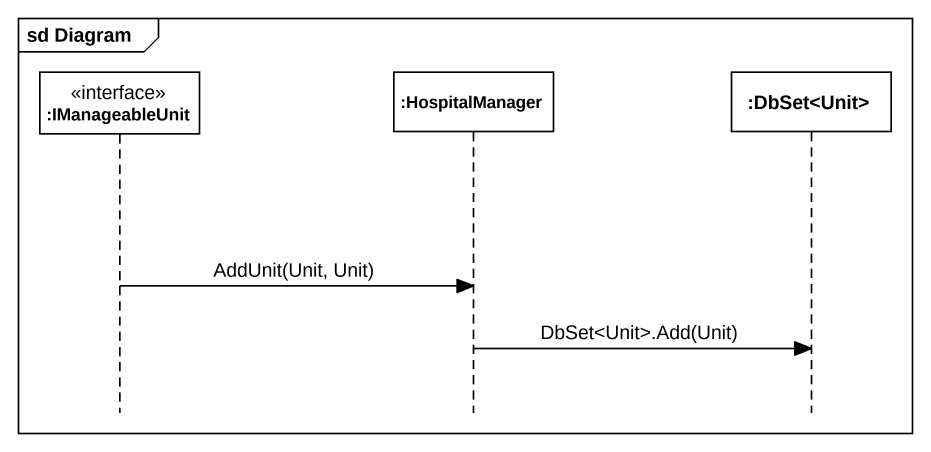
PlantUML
@startuml
mainframe sd Diagram
hide footbox
participant ":IManageableUnit" as IManageableUnit <<interface>>
participant ":HospitalManager" as HospitalManager
participant ":DbSet<Unit>" as DbSet_Unit

IManageableUnit -> HospitalManager : AddUnit(Unit, Unit)
HospitalManager -> DbSet_Unit : DbSet<Unit>.Add(Unit)
@enduml
